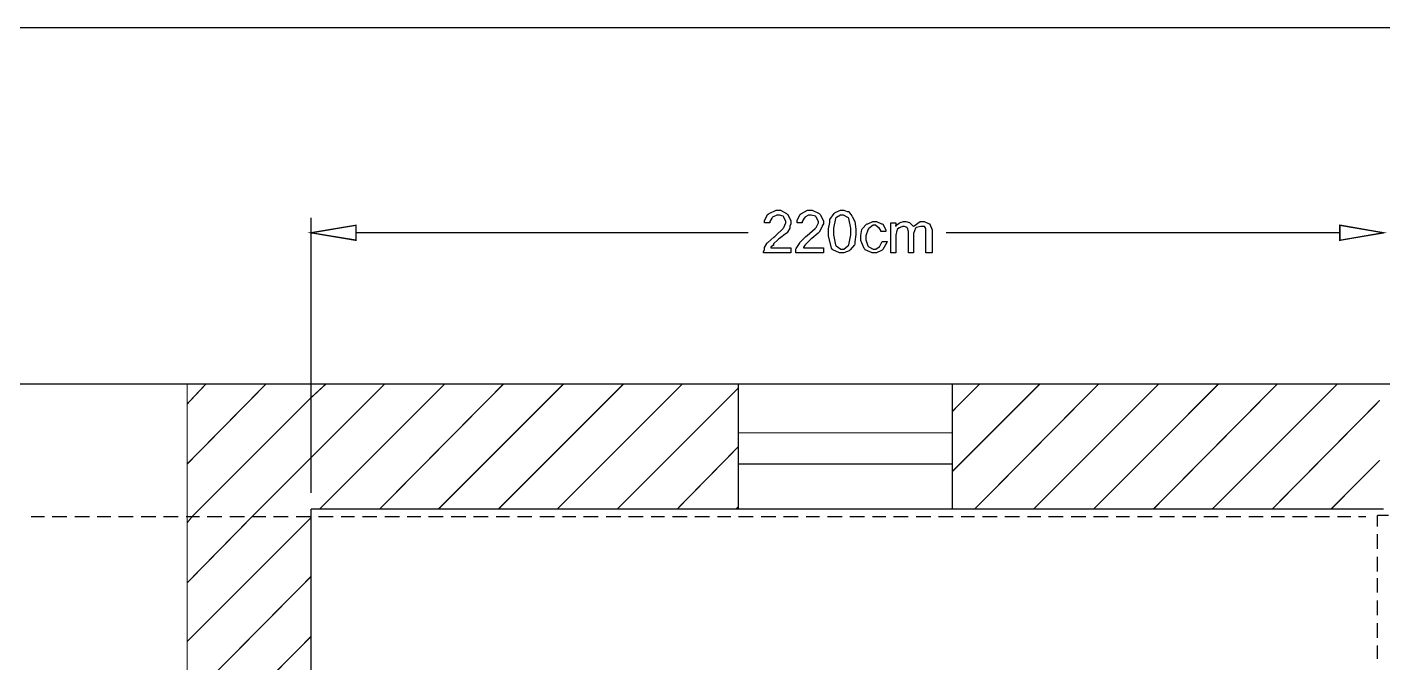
# Model space of a CAD drawing. Header units: metres. Extents: x -593 to 248, y 430 to 1024.
# Drawn here: x -41.97 to 4.02, y 694.6 to 716.16 of the extents above; entities that cross this region are included whole.
import ezdxf

# ---------------------------------------------------------------- set-up
doc = ezdxf.new("R2010")
doc.units = ezdxf.units.M
doc.header["$MEASUREMENT"] = 0
for name, color, linetype in [('C00-00-00-BLACK', 7, 'Continuous'), ('C00-7E-FF', 150, 'Continuous'), ('CFF-7E-00', 30, 'Continuous')]:
    doc.layers.add(name, color=color, linetype=linetype)

msp = doc.modelspace()

# ---------------------------------------------------------------- linework, layer by layer
at = {"layer": 'C00-00-00-BLACK', "const_width": 0.0423}
for points in [[(-48.633, 716.135), (61.511, 716.135)], [(-36.544, 704.055), (-50.033, 704.055)], [(-36.544, 703.377), (-35.909, 704.055)], [(-36.544, 701.343), (-33.871, 704.055)], [(-36.544, 704.055), (-36.544, 636.446)], [(49.422, 704.055), (-36.544, 704.055)], [(-31.837, 704.055), (-32.346, 703.589), (-36.375, 699.563)], [(-29.844, 704.055), (-32.346, 701.554), (-34.34, 699.563)], [(-32.049, 699.816), (-27.808, 704.055)], [(-30.014, 699.816), (-25.815, 704.055)], [(-28.019, 699.816), (-23.778, 704.055)], [(-25.985, 699.816), (-21.743, 704.055)], [(-23.992, 699.816), (-19.75, 704.055)], [(-21.955, 699.816), (-17.841, 703.928)], [(-17.841, 699.816), (-17.841, 704.055)], [(-10.588, 703.123), (-9.658, 704.055)], [(-10.588, 701.088), (-7.619, 704.055)], [(-10.588, 704.055), (-10.588, 699.816)], [(-9.826, 699.816), (-5.627, 704.055)], [(-7.832, 699.816), (-3.59, 704.055)], [(-5.796, 699.816), (-1.556, 704.055)], [(-3.763, 699.816), (0.437, 704.055)], [(-1.767, 699.816), (2.475, 704.055)], [(0.267, 699.816), (3.916, 703.504)], [(-17.841, 702.402), (-10.588, 702.402)], [(-19.92, 699.816), (-17.841, 701.936)], [(2.263, 699.816), (3.916, 701.47)], [(-17.841, 701.343), (-10.588, 701.343)], [(-41.38, 699.563), (-41.846, 699.563)], [(-40.617, 699.563), (-41.124, 699.563)], [(-39.855, 699.563), (-40.362, 699.563)], [(-39.131, 699.563), (-39.597, 699.563)], [(-38.369, 699.563), (-38.878, 699.563)], [(-37.606, 699.563), (-38.113, 699.563)], [(-36.841, 699.563), (-37.351, 699.563)], [(-36.12, 699.563), (-36.586, 699.563)], [(-36.544, 699.35), (-36.375, 699.563)], [(-36.544, 697.315), (-34.34, 699.563)], [(-35.357, 699.563), (-35.867, 699.563)], [(-34.595, 699.563), (-35.102, 699.563)], [(-33.871, 699.563), (-34.34, 699.563)], [(-33.109, 699.563), (-33.618, 699.563)], [(-32.346, 699.563), (-32.855, 699.563)], [(-32.346, 699.816), (-32.346, 640.642)], [(-32.346, 699.816), (4.043, 699.816)], [(-31.584, 699.563), (-32.091, 699.563)], [(-30.86, 699.563), (-31.329, 699.563)], [(-30.1, 699.563), (-30.606, 699.563)], [(-29.335, 699.563), (-29.844, 699.563)], [(-28.614, 699.563), (-29.08, 699.563)], [(-27.851, 699.563), (-28.36, 699.563)], [(-27.089, 699.563), (-27.596, 699.563)], [(-26.324, 699.563), (-26.834, 699.563)], [(-25.603, 699.563), (-26.069, 699.563)], [(-24.84, 699.563), (-25.347, 699.563)], [(-24.078, 699.563), (-24.585, 699.563)], [(-23.354, 699.563), (-23.82, 699.563)], [(-22.592, 699.563), (-23.1, 699.563)], [(-21.829, 699.563), (-22.336, 699.563)], [(-21.066, 699.563), (-21.574, 699.563)], [(-20.343, 699.563), (-20.809, 699.563)], [(-19.58, 699.563), (-20.089, 699.563)], [(-18.817, 699.563), (-19.325, 699.563)], [(-18.094, 699.563), (-18.563, 699.563)], [(-17.926, 699.816), (-17.841, 699.9)], [(-17.333, 699.563), (-17.841, 699.563)], [(-16.568, 699.563), (-17.079, 699.563)], [(-15.806, 699.563), (-16.314, 699.563)], [(-15.084, 699.563), (-15.552, 699.563)], [(-14.322, 699.563), (-14.83, 699.563)], [(-13.557, 699.563), (-14.068, 699.563)], [(-12.837, 699.563), (-13.303, 699.563)], [(-12.073, 699.563), (-12.583, 699.563)], [(-11.311, 699.563), (-11.819, 699.563)], [(-10.546, 699.563), (-11.056, 699.563)], [(-9.826, 699.563), (-10.291, 699.563)], [(-9.062, 699.563), (-9.572, 699.563)], [(-8.3, 699.563), (-8.807, 699.563)], [(-7.577, 699.563), (-8.042, 699.563)], [(-6.816, 699.563), (-7.323, 699.563)], [(-6.051, 699.563), (-6.558, 699.563)], [(-5.289, 699.563), (-5.796, 699.563)], [(-4.567, 699.563), (-5.031, 699.563)], [(-3.805, 699.563), (-4.312, 699.563)], [(-3.04, 699.563), (-3.547, 699.563)], [(-2.32, 699.563), (-2.785, 699.563)], [(-1.556, 699.563), (-2.063, 699.563)], [(-0.791, 699.563), (-1.301, 699.563)], [(-0.029, 699.563), (-0.536, 699.563)], [(0.693, 699.563), (0.226, 699.563)], [(1.455, 699.563), (0.948, 699.563)], [(2.22, 699.563), (1.71, 699.563)], [(2.94, 699.563), (2.475, 699.563)], [(3.45, 699.563), (3.194, 699.563)], [(3.832, 699.604), (4.212, 699.604)], [(3.832, 699.224), (3.832, 699.604)], [(-36.544, 695.324), (-32.346, 699.52)], [(3.832, 698.459), (3.832, 698.969)], [(3.832, 697.697), (3.832, 698.205)], [(-36.544, 693.289), (-32.346, 697.527)], [(3.832, 696.978), (3.832, 697.485)], [(3.832, 696.213), (3.832, 696.72)], [(3.832, 695.45), (3.832, 695.959)], [(-36.544, 691.254), (-32.346, 695.493)], [(3.832, 694.729), (3.832, 695.197)]]:
    msp.add_lwpolyline(points, dxfattribs=at)
at = {"layer": 'C00-7E-FF', "const_width": 0.0423}
for points in [[(-32.346, 700.366), (-32.346, 709.693)], [(-30.819, 709.185), (-17.501, 709.185)], [(2.559, 709.185), (-10.8, 709.185)]]:
    msp.add_lwpolyline(points, dxfattribs=at)
for points in [[(-30.819, 709.439), (-30.819, 708.928), (-32.346, 709.185), (-30.819, 709.439)], [(2.559, 709.439), (2.559, 708.928), (4.043, 709.185), (2.559, 709.439)]]:
    msp.add_lwpolyline(points, close=True, dxfattribs=at)
at = {"layer": 'C00-7E-FF'}
for points in [[(-30.819, 709.439), (-30.819, 708.928), (-32.346, 709.185), (-30.819, 709.439)], [(2.559, 709.439), (2.559, 708.928), (4.043, 709.185), (2.559, 709.439)]]:
    msp.add_lwpolyline(points, close=True, dxfattribs=at)
at = {"layer": 'CFF-7E-00'}
for points in [[(-16.06, 708.674), (-16.06, 708.505), (-16.994, 708.505), (-16.994, 708.536), (-16.963, 708.622), (-16.952, 708.632), (-16.952, 708.685), (-16.878, 708.823), (-16.868, 708.844), (-16.847, 708.855), (-16.643, 709.037), (-16.61, 709.057), (-16.578, 709.091), (-16.325, 709.333), (-16.314, 709.354), (-16.304, 709.365), (-16.229, 709.516), (-16.229, 709.566), (-16.229, 709.566), (-16.304, 709.715), (-16.314, 709.735), (-16.325, 709.746), (-16.445, 709.778), (-16.483, 709.778), (-16.537, 709.778), (-16.686, 709.715), (-16.695, 709.693), (-16.706, 709.683), (-16.782, 709.563), (-16.782, 709.523), (-16.952, 709.523), (-16.952, 709.598), (-16.847, 709.81), (-16.825, 709.819), (-16.804, 709.841), (-16.565, 709.947), (-16.483, 709.947), (-16.41, 709.947), (-16.209, 709.841), (-16.187, 709.819), (-16.166, 709.799), (-16.06, 709.592), (-16.06, 709.523), (-16.06, 709.491), (-16.093, 709.407), (-16.103, 709.396), (-16.103, 709.344), (-16.177, 709.208), (-16.187, 709.185), (-16.209, 709.176), (-16.451, 708.992), (-16.483, 708.971), (-16.505, 708.95), (-16.653, 708.807), (-16.653, 708.758), (-16.675, 708.758), (-16.739, 708.696), (-16.739, 708.674), (-16.06, 708.674)], [(-14.956, 708.674), (-14.956, 708.505), (-15.891, 708.505), (-15.891, 708.536), (-15.891, 708.608), (-15.891, 708.632), (-15.881, 708.653), (-15.775, 708.823), (-15.764, 708.844), (-15.754, 708.855), (-15.574, 709.037), (-15.552, 709.057), (-15.51, 709.091), (-15.233, 709.333), (-15.211, 709.354), (-15.201, 709.365), (-15.126, 709.516), (-15.126, 709.566), (-15.126, 709.566), (-15.201, 709.715), (-15.211, 709.735), (-15.222, 709.746), (-15.375, 709.778), (-15.425, 709.778), (-15.467, 709.778), (-15.585, 709.715), (-15.594, 709.693), (-15.616, 709.683), (-15.68, 709.563), (-15.68, 709.523), (-15.848, 709.523), (-15.848, 709.598), (-15.743, 709.81), (-15.721, 709.819), (-15.7, 709.841), (-15.494, 709.947), (-15.425, 709.947), (-15.341, 709.947), (-15.106, 709.841), (-15.084, 709.819), (-15.064, 709.799), (-14.956, 709.592), (-14.956, 709.523), (-14.956, 709.491), (-14.999, 709.421), (-14.999, 709.396), (-15.01, 709.376), (-15.105, 709.208), (-15.126, 709.185), (-15.137, 709.176), (-15.35, 708.992), (-15.382, 708.971), (-15.404, 708.95), (-15.585, 708.769), (-15.594, 708.758), (-15.594, 708.758), (-15.637, 708.696), (-15.637, 708.674), (-14.956, 708.674)], [(-14.787, 709.227), (-14.787, 709.323), (-14.745, 709.538), (-14.745, 709.608), (-14.736, 709.64), (-14.598, 709.841), (-14.576, 709.862), (-14.555, 709.873), (-14.382, 709.947), (-14.322, 709.947), (-14.27, 709.947), (-14.15, 709.905), (-14.11, 709.905), (-14.1, 709.895), (-13.995, 709.757), (-13.983, 709.735), (-13.974, 709.726), (-13.909, 709.577), (-13.898, 709.566), (-13.898, 709.566), (-13.857, 709.312), (-13.857, 709.227), (-13.857, 709.121), (-13.898, 708.881), (-13.898, 708.801), (-13.909, 708.78), (-14.047, 708.601), (-14.068, 708.59), (-14.089, 708.57), (-14.264, 708.505), (-14.322, 708.505), (-14.408, 708.505), (-14.639, 708.611), (-14.66, 708.632), (-14.682, 708.663), (-14.787, 709.086), (-14.787, 709.227)], [(-14.619, 709.227), (-14.619, 709.11), (-14.544, 708.78), (-14.533, 708.758), (-14.524, 708.738), (-14.373, 708.632), (-14.322, 708.632), (-14.27, 708.632), (-14.132, 708.738), (-14.11, 708.758), (-14.1, 708.78), (-14.026, 709.115), (-14.026, 709.227), (-14.026, 709.344), (-14.1, 709.672), (-14.11, 709.693), (-14.132, 709.704), (-14.275, 709.778), (-14.322, 709.778), (-14.376, 709.778), (-14.512, 709.704), (-14.533, 709.693), (-14.544, 709.672), (-14.619, 709.339), (-14.619, 709.227)], [(-12.965, 708.886), (-12.795, 708.886), (-12.806, 708.855), (-12.944, 708.612), (-12.965, 708.59), (-12.987, 708.58), (-13.161, 708.505), (-13.218, 708.505), (-13.304, 708.505), (-13.537, 708.611), (-13.557, 708.632), (-13.58, 708.653), (-13.684, 708.924), (-13.684, 709.013), (-13.684, 709.089), (-13.653, 709.292), (-13.642, 709.312), (-13.632, 709.334), (-13.494, 709.472), (-13.472, 709.482), (-13.451, 709.493), (-13.278, 709.566), (-13.218, 709.566), (-13.155, 709.566), (-12.987, 709.493), (-12.965, 709.482), (-12.944, 709.472), (-12.837, 709.289), (-12.837, 709.227), (-13.006, 709.227), (-13.006, 709.258), (-13.071, 709.354), (-13.092, 709.354), (-13.103, 709.365), (-13.189, 709.439), (-13.218, 709.439), (-13.272, 709.439), (-13.421, 709.334), (-13.431, 709.312), (-13.442, 709.303), (-13.515, 709.086), (-13.515, 709.013), (-13.515, 708.94), (-13.453, 708.739), (-13.431, 708.717), (-13.421, 708.707), (-13.27, 708.632), (-13.218, 708.632), (-13.177, 708.632), (-13.071, 708.707), (-13.049, 708.717), (-13.039, 708.728), (-12.976, 708.866), (-12.965, 708.886)], [(-12.669, 708.505), (-12.669, 709.523), (-12.499, 709.523), (-12.499, 709.396), (-12.499, 709.428), (-12.392, 709.514), (-12.37, 709.523), (-12.36, 709.534), (-12.24, 709.566), (-12.2, 709.566), (-12.159, 709.566), (-12.042, 709.534), (-12.031, 709.523), (-12.021, 709.514), (-11.915, 709.407), (-11.904, 709.396), (-11.883, 709.418), (-11.676, 709.566), (-11.608, 709.566), (-11.544, 709.566), (-11.375, 709.493), (-11.353, 709.482), (-11.343, 709.472), (-11.269, 709.289), (-11.269, 709.227), (-11.269, 708.505), (-11.48, 708.505), (-11.48, 709.143), (-11.48, 709.185), (-11.48, 709.281), (-11.48, 709.312), (-11.48, 709.334), (-11.522, 709.381), (-11.522, 709.396), (-11.554, 709.396), (-11.626, 709.396), (-11.649, 709.396), (-11.649, 709.396), (-11.809, 709.365), (-11.819, 709.354), (-11.83, 709.344), (-11.904, 709.162), (-11.904, 709.1), (-11.904, 708.505), (-12.073, 708.505), (-12.073, 709.185), (-12.073, 709.228), (-12.105, 709.344), (-12.115, 709.354), (-12.115, 709.365), (-12.21, 709.396), (-12.242, 709.396), (-12.275, 709.396), (-12.36, 709.365), (-12.37, 709.354), (-12.392, 709.354), (-12.456, 709.292), (-12.456, 709.269), (-12.467, 709.26), (-12.499, 709.108), (-12.499, 709.057), (-12.499, 708.505), (-12.669, 708.505)]]:
    msp.add_lwpolyline(points, close=True, dxfattribs=at)

doc.saveas('drawing.dxf')
